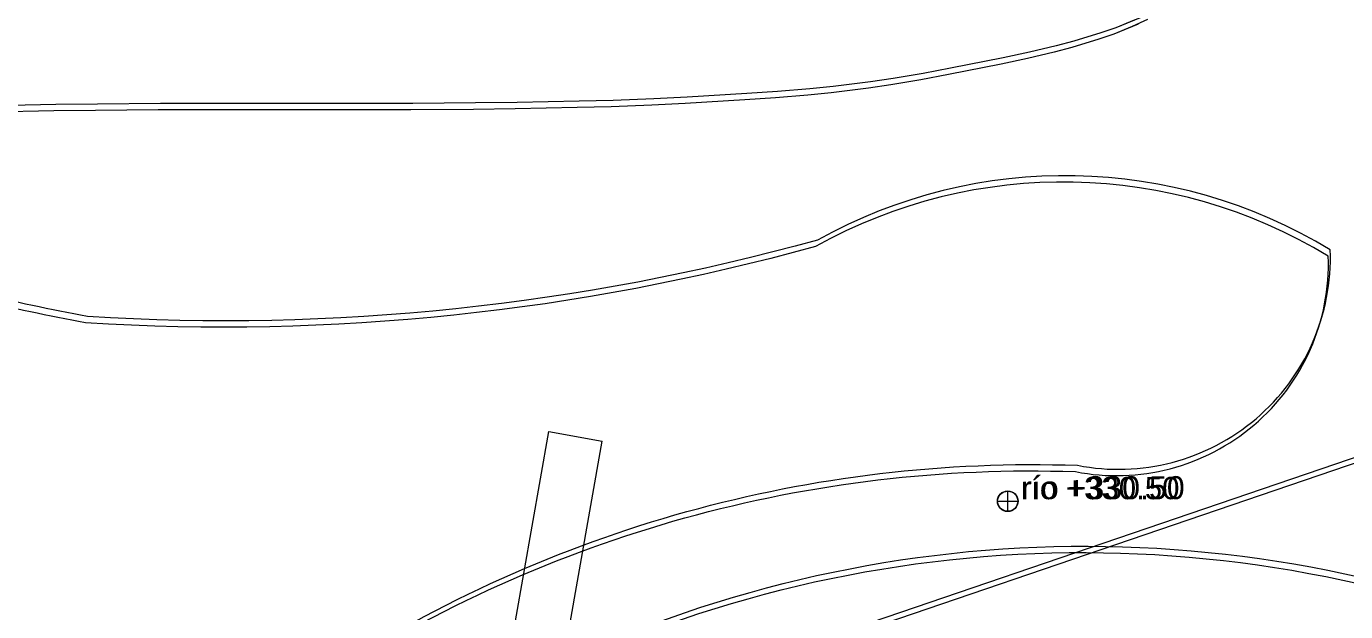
# Model space of a CAD drawing. Header units: metres. Extents: x -1097 to 1588, y -673 to 884.
# Drawn here: x 987.5 to 1085, y 481.8 to 525.1 of the extents above; entities that cross this region are included whole.
import ezdxf

# ---------------------------------------------------------------- set-up
doc = ezdxf.new("R2010")
doc.units = ezdxf.units.M
for name, color, linetype, lineweight, plot in [('COTAS', 7, 'Continuous', 0, False), ('EXTENSIONES', 252, 'Continuous', 0, False), ('TEXTO', 7, 'Continuous', 0, False), ('VISTA LEJOS', 7, 'Continuous', 0, False)]:
    doc.layers.add(name, color=color, linetype=linetype, lineweight=lineweight, plot=plot)
doc.styles.add('ARIAL', font='arial.ttf')

msp = doc.modelspace()

# ---------------------------------------------------------------- linework, layer by layer
at = {"layer": 'COTAS'}
for points in [[(1060, 489.235), (1060, 490.765)], [(1060, 489.257), (1060, 490.743)], [(1059.235, 490), (1060.765, 490)], [(1059.257, 490), (1060.743, 490)]]:
    msp.add_lwpolyline(points, dxfattribs=at)
for radius in [0.765, 0.743]:
    msp.add_circle((1060, 490), radius, dxfattribs=at)
at = {"layer": 'EXTENSIONES'}
for points in [[(1019.321, 456.675), (1026.104, 495.144)], [(1026.104, 495.144), (1030.044, 494.45)], [(1023.26, 455.98), (1030.044, 494.45)]]:
    msp.add_lwpolyline(points, dxfattribs=at)
at = {"layer": 'TEXTO', "color": 141}
for points in [[(546.734, 308.929), (1267.067, 554.761)], [(1069.646, 525.27), (1067.841, 524.54), (1066.727, 524.156), (1064.74, 523.551), (1063.425, 523.196), (1061.466, 522.735), (1059.518, 522.322), (1055.63, 521.545), (1053.594, 521.161), (1051.377, 520.786), (1049.716, 520.546), (1046.951, 520.201), (1045.233, 520.018), (1042.842, 519.817), (1040.576, 519.663), (1036.17, 519.404), (1033.703, 519.279), (1030.708, 519.164), (1028.183, 519.097), (1023.603, 519.01), (1020.531, 518.972), (1015.894, 518.943), (1011.238, 518.933), (1001.907, 518.933), (997.251, 518.924), (992.614, 518.895), (989.542, 518.857), (984.963, 518.77)]]:
    msp.add_lwpolyline(points, dxfattribs=at)
at = {"layer": 'VISTA LEJOS'}
for points in [[(806.806, 406.007, -0.086025), (882.334, 437.35), (882.334, 437.35, -0.010546), (931.148, 444.484, 0.133734), (1015.496, 471.634, -0.227003), (1093.611, 482.307, 0.277088), (1185.875, 509.15, -0.137988), (1265.894, 554.866, 0.139508), (1332.524, 594.886)], [(806.655, 405.538, -0.086025), (882.183, 436.88), (882.183, 436.88, -0.010546), (930.997, 444.014, 0.133734), (1015.345, 471.164, -0.227003), (1093.461, 481.837, 0.277088), (1185.724, 508.681, -0.137988), (1265.743, 554.397, 0.139508), (1332.374, 594.417)], [(806.655, 405.538, -0.086025), (882.183, 436.88), (882.183, 436.88, -0.010546), (930.997, 444.014, 0.133734), (1015.345, 471.164, -0.227003), (1093.461, 481.837, 0.277088), (1185.724, 508.681, -0.137988), (1265.743, 554.397, 0.139508), (1332.374, 594.417)], [(1045.945, 509.306, -0.08372), (992.024, 503.658, -0.023842), (975.868, 507.487, 0.258489), (915.851, 491.447, -0.121116), (872.475, 469.451, 1.166486), (876.799, 446.702, -0.084881), (951.176, 457.074, 0.178417), (1009.8, 477.288, -0.153925), (1065.153, 492.657, 0.48356), (1083.832, 508.583, 0.26993), (1045.945, 509.306, 1.059329)], [(1045.795, 508.837, -0.08372), (991.873, 503.188, -0.023842), (975.718, 507.017, 0.258489), (915.7, 490.978, -0.121116), (872.324, 468.981, 1.166486), (876.648, 446.232, -0.084881), (951.026, 456.604, 0.178417), (1009.65, 476.818, -0.153925), (1065.002, 492.187, 0.48356), (1083.682, 508.113, 0.26993), (1045.795, 508.837, 1.059329)], [(1045.795, 508.837, -0.08372), (991.873, 503.188, -0.023842), (975.718, 507.017, 0.258489), (915.7, 490.978, -0.121116), (872.324, 468.981, 1.166486), (876.648, 446.232, -0.084881), (951.026, 456.604, 0.178417), (1009.65, 476.818, -0.153925), (1065.002, 492.187, 0.48356), (1083.682, 508.113, 0.26993), (1045.795, 508.837, 1.059329)]]:
    msp.add_lwpolyline(points, format="xyb", dxfattribs=at)
for points in [[(546.734, 308.929), (1267.067, 554.761)], [(546.885, 309.399), (1267.218, 555.231)], [(1070.337, 525.615), (1069.195, 525.087), (1067.841, 524.54), (1066.727, 524.156), (1064.74, 523.551), (1063.425, 523.196), (1061.466, 522.735), (1059.518, 522.322), (1055.63, 521.545), (1053.594, 521.161), (1051.377, 520.786), (1049.716, 520.546), (1046.951, 520.201), (1045.233, 520.018), (1042.842, 519.817), (1040.576, 519.663), (1036.17, 519.404), (1033.703, 519.279), (1030.708, 519.164), (1028.183, 519.097), (1023.603, 519.01), (1020.531, 518.972), (1015.894, 518.943), (1011.238, 518.933), (1001.907, 518.933), (997.251, 518.924), (992.614, 518.895), (989.542, 518.857), (984.963, 518.77)], [(1070.337, 525.615), (1069.195, 525.087), (1067.841, 524.54), (1066.727, 524.156), (1064.74, 523.551), (1063.425, 523.196), (1061.466, 522.735), (1059.518, 522.322), (1055.63, 521.545), (1053.594, 521.161), (1051.377, 520.786), (1049.716, 520.546), (1046.951, 520.201), (1045.233, 520.018), (1042.842, 519.817), (1040.576, 519.663), (1036.17, 519.404), (1033.703, 519.279), (1030.708, 519.164), (1028.183, 519.097), (1023.603, 519.01), (1020.531, 518.972), (1015.894, 518.943), (1011.238, 518.933), (1001.907, 518.933), (997.251, 518.924), (992.614, 518.895), (989.542, 518.857), (984.963, 518.77)], [(1069.797, 525.739), (1067.992, 525.01), (1066.878, 524.626), (1064.891, 524.021), (1063.576, 523.666), (1061.617, 523.205), (1059.668, 522.792), (1055.78, 522.014), (1053.745, 521.63), (1051.527, 521.256), (1049.867, 521.016), (1047.102, 520.67), (1045.383, 520.488), (1042.993, 520.286), (1040.727, 520.133), (1036.321, 519.874), (1033.854, 519.749), (1030.858, 519.633), (1028.333, 519.566), (1023.754, 519.48), (1020.682, 519.441), (1016.045, 519.413), (1011.389, 519.403), (1002.058, 519.403), (997.402, 519.393), (992.765, 519.365), (989.693, 519.326), (985.113, 519.24)], [(1069.345, 525.557), (1067.992, 525.01), (1066.878, 524.626), (1064.891, 524.021), (1063.576, 523.666), (1061.617, 523.205), (1059.668, 522.792), (1055.78, 522.014), (1053.745, 521.63), (1051.527, 521.256), (1049.867, 521.016), (1047.102, 520.67), (1045.383, 520.488), (1042.993, 520.286), (1040.727, 520.133), (1036.321, 519.874), (1033.854, 519.749), (1030.858, 519.633), (1028.333, 519.566), (1023.754, 519.48), (1020.682, 519.441), (1016.045, 519.413), (1011.389, 519.403), (1002.058, 519.403), (997.402, 519.393), (992.765, 519.365), (989.693, 519.326), (985.113, 519.24)], [(1069.646, 525.27), (1067.841, 524.54), (1066.727, 524.156), (1064.74, 523.551), (1063.425, 523.196), (1061.466, 522.735), (1059.518, 522.322), (1055.63, 521.545), (1053.594, 521.161), (1051.377, 520.786), (1049.716, 520.546), (1046.951, 520.201), (1045.233, 520.018), (1042.842, 519.817), (1040.576, 519.663), (1036.17, 519.404), (1033.703, 519.279), (1030.708, 519.164), (1028.183, 519.097), (1023.603, 519.01), (1020.531, 518.972), (1015.894, 518.943), (1011.238, 518.933), (1001.907, 518.933), (997.251, 518.924), (992.614, 518.895), (989.542, 518.857), (984.963, 518.77)]]:
    msp.add_lwpolyline(points, dxfattribs=at)

# ---------------------------------------------------------------- texts
at = {"layer": 'COTAS', "style": 'ARIAL'}
for height, p in [(1.65, (1060.965, 490.149)), (1.7, (1060.995, 490.153))]:
    msp.add_text('río +330.50', height=height, dxfattribs=at).set_placement(p)

doc.saveas('drawing.dxf')
